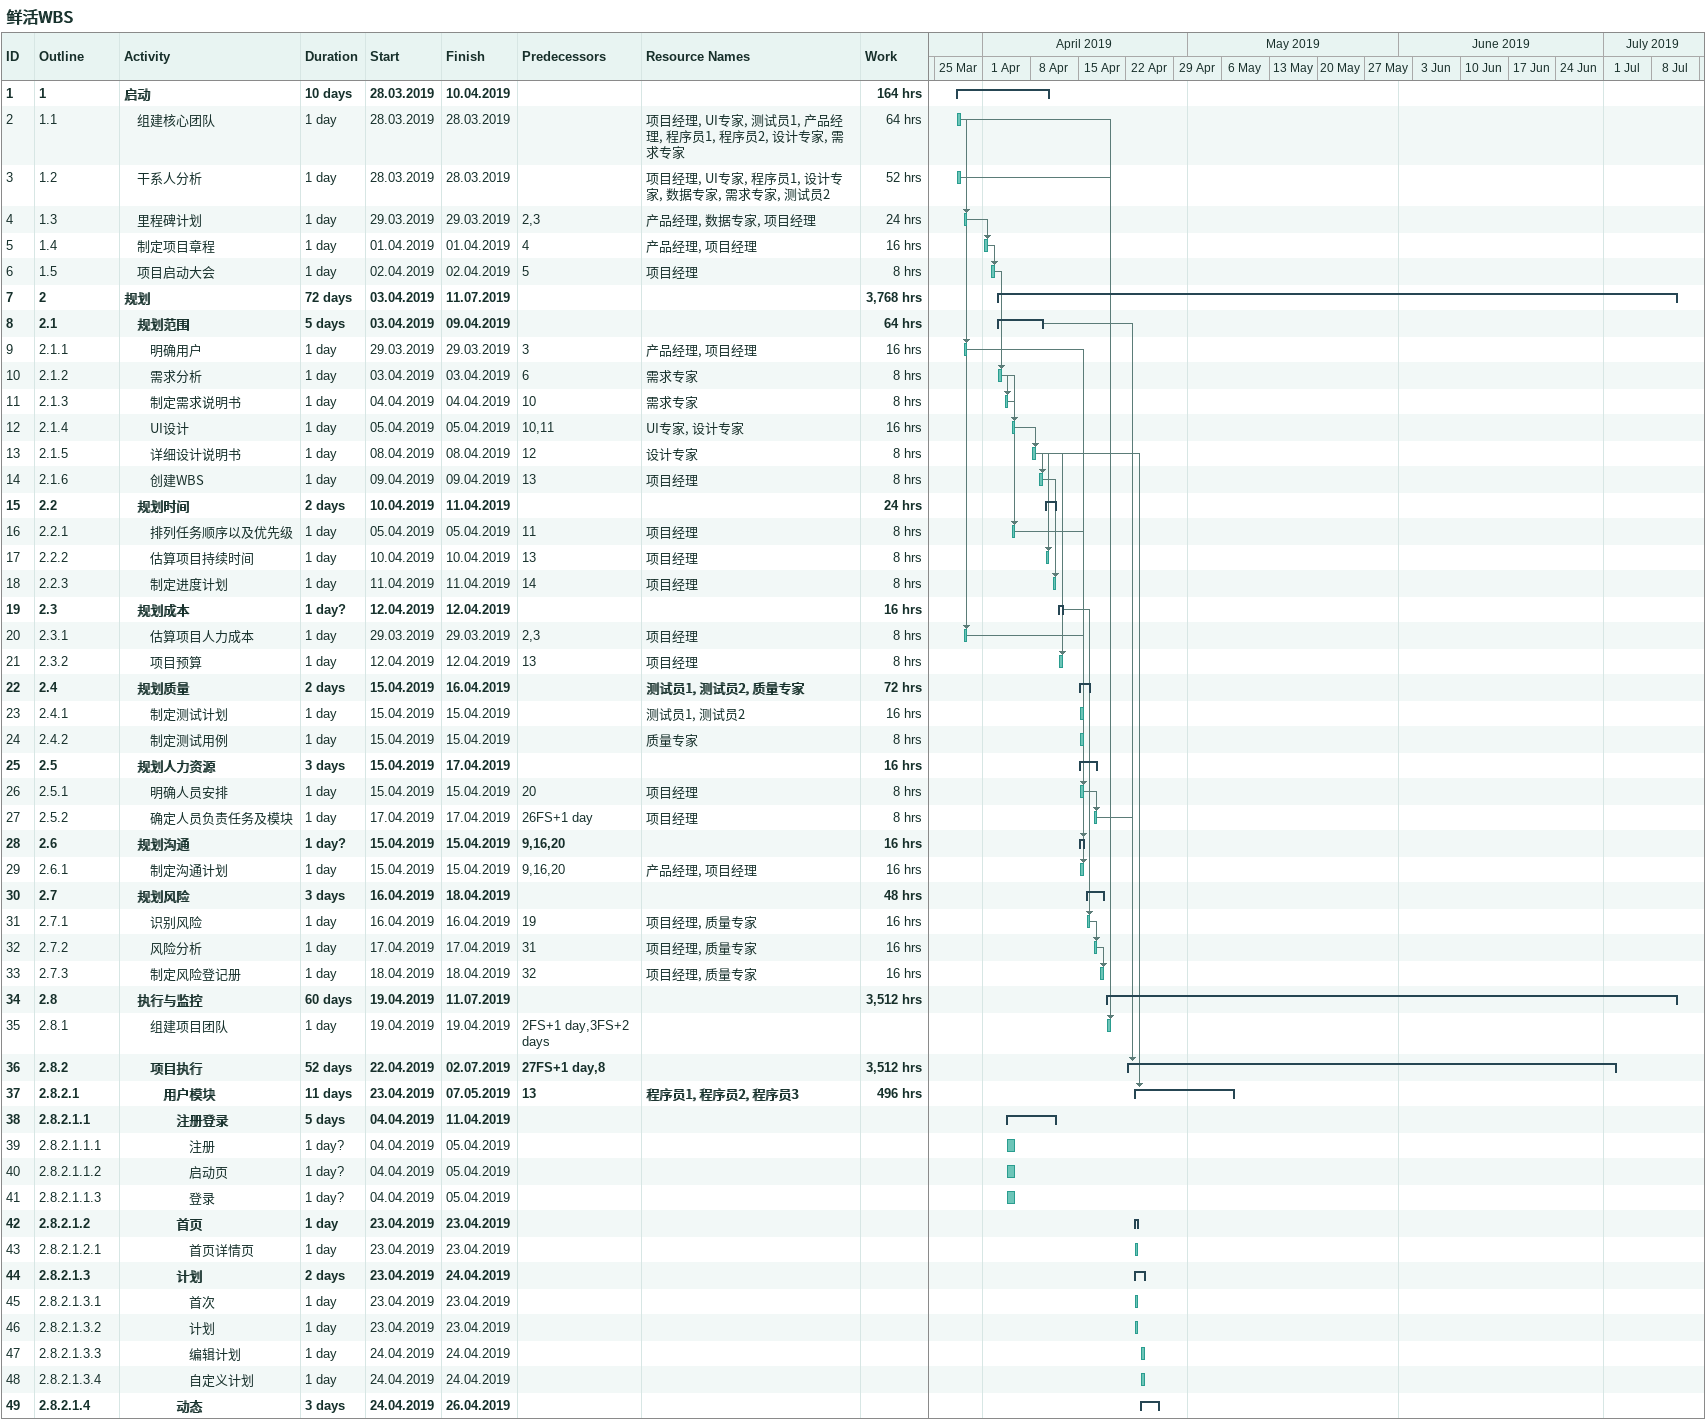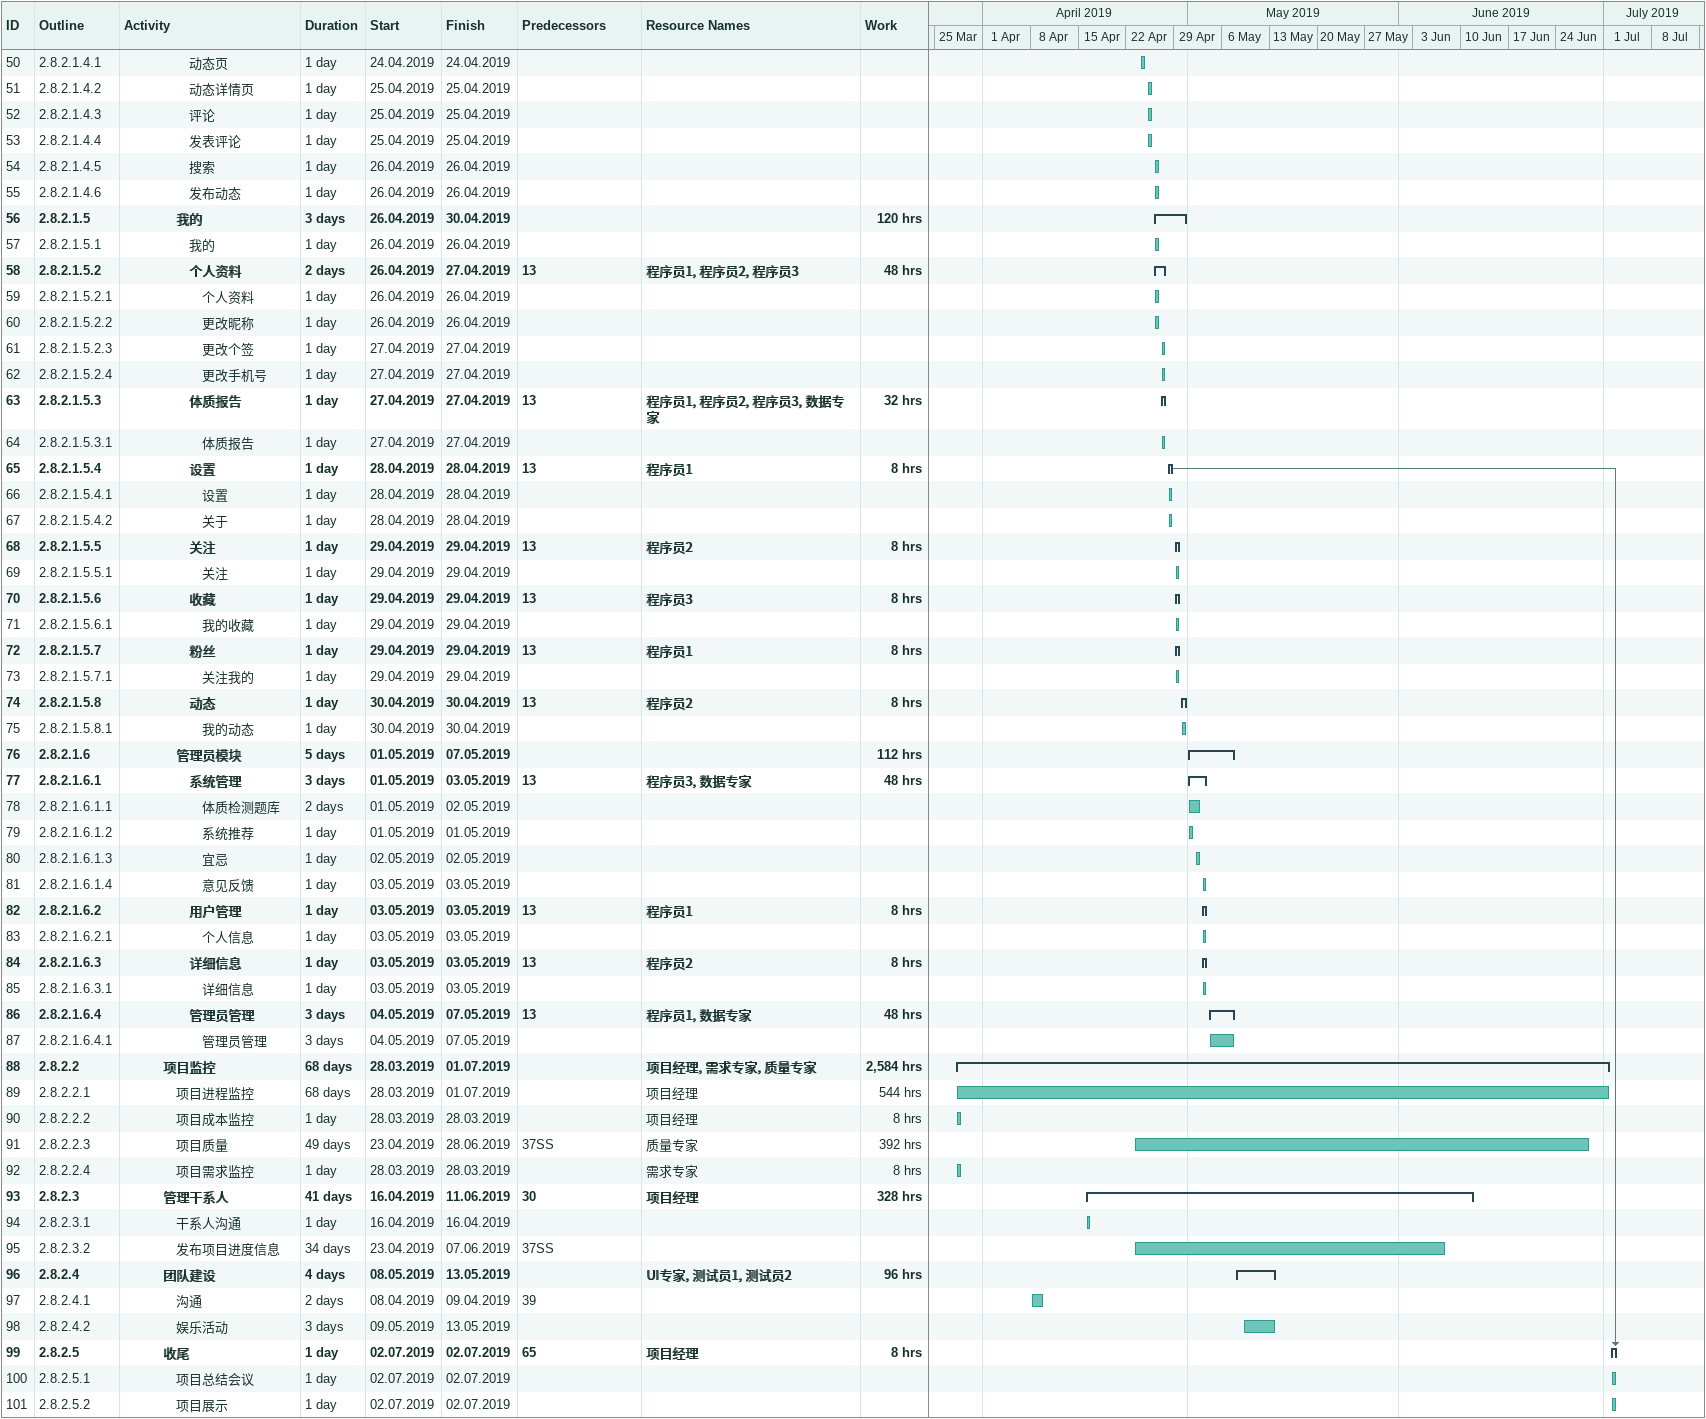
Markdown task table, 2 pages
鲜活WBS

| ID | WBS | Task | Duration | Start | Finish | Predecessors | Resources | Work (h) |
|---|---|---|---|---|---|---|---|---|
| 1 | 1 | **启动** | 10d | 2019-03-28 | 2019-04-10 |  |  | 164 |
| 2 | 1.1 | 组建核心团队 | 1d | 2019-03-28 | 2019-03-28 |  | 项目经理, UI专家, 测试员1, 产品经理, 程序员1, 程序员2, 设计专家, 需求专家 | 64 |
| 3 | 1.2 | 干系人分析 | 1d | 2019-03-28 | 2019-03-28 |  | 项目经理, UI专家, 程序员1, 设计专家, 数据专家, 需求专家, 测试员2 | 52 |
| 4 | 1.3 | 里程碑计划 | 1d | 2019-03-29 | 2019-03-29 | 2, 3 | 产品经理, 数据专家, 项目经理 | 24 |
| 5 | 1.4 | 制定项目章程 | 1d | 2019-04-01 | 2019-04-01 | 4 | 产品经理, 项目经理 | 16 |
| 6 | 1.5 | 项目启动大会 | 1d | 2019-04-02 | 2019-04-02 | 5 | 项目经理 | 8 |
| 7 | 2 | **规划** | 72d | 2019-04-03 | 2019-07-11 |  |  | 3768 |
| 8 | 2.1 | **规划范围** | 5d | 2019-04-03 | 2019-04-09 |  |  | 64 |
| 9 | 2.1.1 | 明确用户 | 1d | 2019-03-29 | 2019-03-29 | 3 | 产品经理, 项目经理 | 16 |
| 10 | 2.1.2 | 需求分析 | 1d | 2019-04-03 | 2019-04-03 | 6 | 需求专家 | 8 |
| 11 | 2.1.3 | 制定需求说明书 | 1d | 2019-04-04 | 2019-04-04 | 10 | 需求专家 | 8 |
| 12 | 2.1.4 | UI设计 | 1d | 2019-04-05 | 2019-04-05 | 10, 11 | UI专家, 设计专家 | 16 |
| 13 | 2.1.5 | 详细设计说明书 | 1d | 2019-04-08 | 2019-04-08 | 12 | 设计专家 | 8 |
| 14 | 2.1.6 | 创建WBS | 1d | 2019-04-09 | 2019-04-09 | 13 | 项目经理 | 8 |
| 15 | 2.2 | **规划时间** | 2d | 2019-04-10 | 2019-04-11 |  |  | 24 |
| 16 | 2.2.1 | 排列任务顺序以及优先级 | 1d | 2019-04-05 | 2019-04-05 | 11 | 项目经理 | 8 |
| 17 | 2.2.2 | 估算项目持续时间 | 1d | 2019-04-10 | 2019-04-10 | 13 | 项目经理 | 8 |
| 18 | 2.2.3 | 制定进度计划 | 1d | 2019-04-11 | 2019-04-11 | 14 | 项目经理 | 8 |
| 19 | 2.3 | **规划成本** | 1d? | 2019-04-12 | 2019-04-12 |  |  | 16 |
| 20 | 2.3.1 | 估算项目人力成本 | 1d | 2019-03-29 | 2019-03-29 | 2, 3 | 项目经理 | 8 |
| 21 | 2.3.2 | 项目预算 | 1d | 2019-04-12 | 2019-04-12 | 13 | 项目经理 | 8 |
| 22 | 2.4 | **规划质量** | 2d | 2019-04-15 | 2019-04-16 |  | 测试员1, 测试员2, 质量专家 | 72 |
| 23 | 2.4.1 | 制定测试计划 | 1d | 2019-04-15 | 2019-04-15 |  | 测试员1, 测试员2 | 16 |
| 24 | 2.4.2 | 制定测试用例 | 1d | 2019-04-15 | 2019-04-15 |  | 质量专家 | 8 |
| 25 | 2.5 | **规划人力资源** | 3d | 2019-04-15 | 2019-04-17 |  |  | 16 |
| 26 | 2.5.1 | 明确人员安排 | 1d | 2019-04-15 | 2019-04-15 | 20 | 项目经理 | 8 |
| 27 | 2.5.2 | 确定人员负责任务及模块 | 1d | 2019-04-17 | 2019-04-17 | 26FS+1d | 项目经理 | 8 |
| 28 | 2.6 | **规划沟通** | 1d? | 2019-04-15 | 2019-04-15 | 9, 16, 20 |  | 16 |
| 29 | 2.6.1 | 制定沟通计划 | 1d | 2019-04-15 | 2019-04-15 | 9, 16, 20 | 产品经理, 项目经理 | 16 |
| 30 | 2.7 | **规划风险** | 3d | 2019-04-16 | 2019-04-18 |  |  | 48 |
| 31 | 2.7.1 | 识别风险 | 1d | 2019-04-16 | 2019-04-16 | 19 | 项目经理, 质量专家 | 16 |
| 32 | 2.7.2 | 风险分析 | 1d | 2019-04-17 | 2019-04-17 | 31 | 项目经理, 质量专家 | 16 |
| 33 | 2.7.3 | 制定风险登记册 | 1d | 2019-04-18 | 2019-04-18 | 32 | 项目经理, 质量专家 | 16 |
| 34 | 2.8 | **执行与监控** | 60d | 2019-04-19 | 2019-07-11 |  |  | 3512 |
| 35 | 2.8.1 | 组建项目团队 | 1d | 2019-04-19 | 2019-04-19 | 2FS+1d, 3FS+2d |  |  |
| 36 | 2.8.2 | **项目执行** | 52d | 2019-04-22 | 2019-07-02 | 27FS+1d, 8 |  | 3512 |
| 37 | 2.8.2.1 | **用户模块** | 11d | 2019-04-23 | 2019-05-07 | 13 | 程序员1, 程序员2, 程序员3 | 496 |
| 38 | 2.8.2.1.1 | **注册登录** | 5d | 2019-04-04 | 2019-04-11 |  |  |  |
| 39 | 2.8.2.1.1.1 | 注册 | 1d? | 2019-04-04 | 2019-04-05 |  |  |  |
| 40 | 2.8.2.1.1.2 | 启动页 | 1d? | 2019-04-04 | 2019-04-05 |  |  |  |
| 41 | 2.8.2.1.1.3 | 登录 | 1d? | 2019-04-04 | 2019-04-05 |  |  |  |
| 42 | 2.8.2.1.2 | **首页** | 1d | 2019-04-23 | 2019-04-23 |  |  |  |
| 43 | 2.8.2.1.2.1 | 首页详情页 | 1d | 2019-04-23 | 2019-04-23 |  |  |  |
| 44 | 2.8.2.1.3 | **计划** | 2d | 2019-04-23 | 2019-04-24 |  |  |  |
| 45 | 2.8.2.1.3.1 | 首次 | 1d | 2019-04-23 | 2019-04-23 |  |  |  |
| 46 | 2.8.2.1.3.2 | 计划 | 1d | 2019-04-23 | 2019-04-23 |  |  |  |
| 47 | 2.8.2.1.3.3 | 编辑计划 | 1d | 2019-04-24 | 2019-04-24 |  |  |  |
| 48 | 2.8.2.1.3.4 | 自定义计划 | 1d | 2019-04-24 | 2019-04-24 |  |  |  |
| 49 | 2.8.2.1.4 | **动态** | 3d | 2019-04-24 | 2019-04-26 |  |  |  |
| 50 | 2.8.2.1.4.1 | 动态页 | 1d | 2019-04-24 | 2019-04-24 |  |  |  |
| 51 | 2.8.2.1.4.2 | 动态详情页 | 1d | 2019-04-25 | 2019-04-25 |  |  |  |
| 52 | 2.8.2.1.4.3 | 评论 | 1d | 2019-04-25 | 2019-04-25 |  |  |  |
| 53 | 2.8.2.1.4.4 | 发表评论 | 1d | 2019-04-25 | 2019-04-25 |  |  |  |
| 54 | 2.8.2.1.4.5 | 搜索 | 1d | 2019-04-26 | 2019-04-26 |  |  |  |
| 55 | 2.8.2.1.4.6 | 发布动态 | 1d | 2019-04-26 | 2019-04-26 |  |  |  |
| 56 | 2.8.2.1.5 | **我的** | 3d | 2019-04-26 | 2019-04-30 |  |  | 120 |
| 57 | 2.8.2.1.5.1 | 我的 | 1d | 2019-04-26 | 2019-04-26 |  |  |  |
| 58 | 2.8.2.1.5.2 | **个人资料** | 2d | 2019-04-26 | 2019-04-27 | 13 | 程序员1, 程序员2, 程序员3 | 48 |
| 59 | 2.8.2.1.5.2.1 | 个人资料 | 1d | 2019-04-26 | 2019-04-26 |  |  |  |
| 60 | 2.8.2.1.5.2.2 | 更改昵称 | 1d | 2019-04-26 | 2019-04-26 |  |  |  |
| 61 | 2.8.2.1.5.2.3 | 更改个签 | 1d | 2019-04-27 | 2019-04-27 |  |  |  |
| 62 | 2.8.2.1.5.2.4 | 更改手机号 | 1d | 2019-04-27 | 2019-04-27 |  |  |  |
| 63 | 2.8.2.1.5.3 | **体质报告** | 1d | 2019-04-27 | 2019-04-27 | 13 | 程序员1, 程序员2, 程序员3, 数据专家 | 32 |
| 64 | 2.8.2.1.5.3.1 | 体质报告 | 1d | 2019-04-27 | 2019-04-27 |  |  |  |
| 65 | 2.8.2.1.5.4 | **设置** | 1d | 2019-04-28 | 2019-04-28 | 13 | 程序员1 | 8 |
| 66 | 2.8.2.1.5.4.1 | 设置 | 1d | 2019-04-28 | 2019-04-28 |  |  |  |
| 67 | 2.8.2.1.5.4.2 | 关于 | 1d | 2019-04-28 | 2019-04-28 |  |  |  |
| 68 | 2.8.2.1.5.5 | **关注** | 1d | 2019-04-29 | 2019-04-29 | 13 | 程序员2 | 8 |
| 69 | 2.8.2.1.5.5.1 | 关注 | 1d | 2019-04-29 | 2019-04-29 |  |  |  |
| 70 | 2.8.2.1.5.6 | **收藏** | 1d | 2019-04-29 | 2019-04-29 | 13 | 程序员3 | 8 |
| 71 | 2.8.2.1.5.6.1 | 我的收藏 | 1d | 2019-04-29 | 2019-04-29 |  |  |  |
| 72 | 2.8.2.1.5.7 | **粉丝** | 1d | 2019-04-29 | 2019-04-29 | 13 | 程序员1 | 8 |
| 73 | 2.8.2.1.5.7.1 | 关注我的 | 1d | 2019-04-29 | 2019-04-29 |  |  |  |
| 74 | 2.8.2.1.5.8 | **动态** | 1d | 2019-04-30 | 2019-04-30 | 13 | 程序员2 | 8 |
| 75 | 2.8.2.1.5.8.1 | 我的动态 | 1d | 2019-04-30 | 2019-04-30 |  |  |  |
| 76 | 2.8.2.1.6 | **管理员模块** | 5d | 2019-05-01 | 2019-05-07 |  |  | 112 |
| 77 | 2.8.2.1.6.1 | **系统管理** | 3d | 2019-05-01 | 2019-05-03 | 13 | 程序员3, 数据专家 | 48 |
| 78 | 2.8.2.1.6.1.1 | 体质检测题库 | 2d | 2019-05-01 | 2019-05-02 |  |  |  |
| 79 | 2.8.2.1.6.1.2 | 系统推荐 | 1d | 2019-05-01 | 2019-05-01 |  |  |  |
| 80 | 2.8.2.1.6.1.3 | 宜忌 | 1d | 2019-05-02 | 2019-05-02 |  |  |  |
| 81 | 2.8.2.1.6.1.4 | 意见反馈 | 1d | 2019-05-03 | 2019-05-03 |  |  |  |
| 82 | 2.8.2.1.6.2 | **用户管理** | 1d | 2019-05-03 | 2019-05-03 | 13 | 程序员1 | 8 |
| 83 | 2.8.2.1.6.2.1 | 个人信息 | 1d | 2019-05-03 | 2019-05-03 |  |  |  |
| 84 | 2.8.2.1.6.3 | **详细信息** | 1d | 2019-05-03 | 2019-05-03 | 13 | 程序员2 | 8 |
| 85 | 2.8.2.1.6.3.1 | 详细信息 | 1d | 2019-05-03 | 2019-05-03 |  |  |  |
| 86 | 2.8.2.1.6.4 | **管理员管理** | 3d | 2019-05-04 | 2019-05-07 | 13 | 程序员1, 数据专家 | 48 |
| 87 | 2.8.2.1.6.4.1 | 管理员管理 | 3d | 2019-05-04 | 2019-05-07 |  |  |  |
| 88 | 2.8.2.2 | **项目监控** | 68d | 2019-03-28 | 2019-07-01 |  | 项目经理, 需求专家, 质量专家 | 2584 |
| 89 | 2.8.2.2.1 | 项目进程监控 | 68d | 2019-03-28 | 2019-07-01 |  | 项目经理 | 544 |
| 90 | 2.8.2.2.2 | 项目成本监控 | 1d | 2019-03-28 | 2019-03-28 |  | 项目经理 | 8 |
| 91 | 2.8.2.2.3 | 项目质量 | 49d | 2019-04-23 | 2019-06-28 | 37SS | 质量专家 | 392 |
| 92 | 2.8.2.2.4 | 项目需求监控 | 1d | 2019-03-28 | 2019-03-28 |  | 需求专家 | 8 |
| 93 | 2.8.2.3 | **管理干系人** | 41d | 2019-04-16 | 2019-06-11 | 30 | 项目经理 | 328 |
| 94 | 2.8.2.3.1 | 干系人沟通 | 1d | 2019-04-16 | 2019-04-16 |  |  |  |
| 95 | 2.8.2.3.2 | 发布项目进度信息 | 34d | 2019-04-23 | 2019-06-07 | 37SS |  |  |
| 96 | 2.8.2.4 | **团队建设** | 4d | 2019-05-08 | 2019-05-13 |  | UI专家, 测试员1, 测试员2 | 96 |
| 97 | 2.8.2.4.1 | 沟通 | 2d | 2019-04-08 | 2019-04-09 | 39 |  |  |
| 98 | 2.8.2.4.2 | 娱乐活动 | 3d | 2019-05-09 | 2019-05-13 |  |  |  |
| 99 | 2.8.2.5 | **收尾** | 1d | 2019-07-02 | 2019-07-02 | 65 | 项目经理 | 8 |
| 100 | 2.8.2.5.1 | 项目总结会议 | 1d | 2019-07-02 | 2019-07-02 |  |  |  |
| 101 | 2.8.2.5.2 | 项目展示 | 1d | 2019-07-02 | 2019-07-02 |  |  |  |
